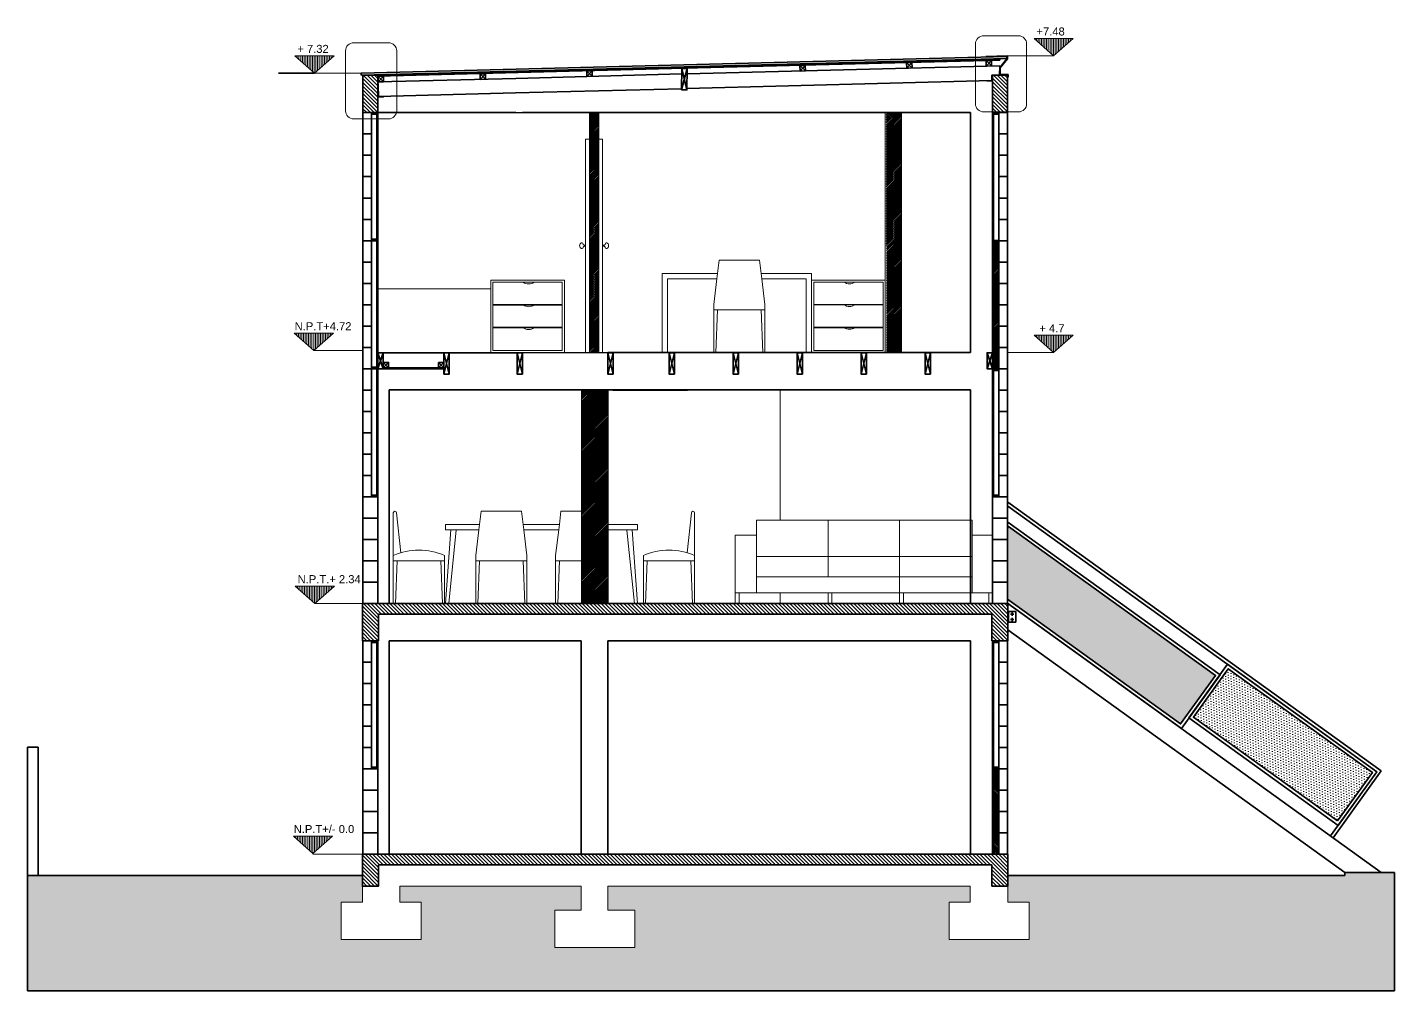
# Model space of a CAD drawing. Header units: inches. Extents: x 278 to 13058, y 15 to 10330.
# Drawn here: x 11777 to 13058, y 5479 to 6391 of the extents above; entities that cross this region are included whole.
import ezdxf

# ---------------------------------------------------------------- set-up
doc = ezdxf.new("R2010")
doc.units = ezdxf.units.IN
doc.header["$MEASUREMENT"] = 0
for name, color, linetype, lineweight in [('A-ANNO-SYMB', 3, 'Continuous', 18), ('A-ANNO-TEXT', 3, 'Continuous', 18), ('A-ELEV-MBE1', 7, 'Continuous', 35), ('A-FURN', 8, 'Continuous', 18), ('A-SECT-MCUT', 7, 'Continuous', 35), ('A-SECT-PATT', 8, 'Continuous', 18)]:
    doc.layers.add(name, color=color, linetype=linetype, lineweight=lineweight)
doc.layers.add('Muri', color=7, linetype='Continuous', lineweight=25, plot=False)
doc.styles.add('E-ARIAL', font='arial.ttf')
pattern_1 = [(135, (11296.3076, 5292.5148), (-1.767767, -1.767767), [])]

msp = doc.modelspace()

# ---------------------------------------------------------------- hatches: boundary and pattern name
at = {"layer": 'A-SECT-PATT'}
h = msp.add_hatch(dxfattribs=at)
h.set_pattern_fill('ANSI31', color=256, scale=0.5, angle=225, style=0)
h.set_pattern_definition([(270, (33186.8051, -6801.8873), (1.5875, -3e-15), [])])
h.paths.add_polyline_path([(12720.069, 6380.845), (12738.469, 6364.615), (12756.869, 6380.845)])
h = msp.add_hatch(dxfattribs=at)
h.set_pattern_fill('ANSI31', color=256, scale=0.5, angle=225, style=0)
h.set_pattern_definition([(270, (32494.017, -6818.1985), (1.5875, -3e-15), [])])
h.paths.add_polyline_path([(12027.281, 6364.534), (12045.681, 6348.304), (12064.081, 6364.534)])
h = msp.add_hatch(dxfattribs=at)
h.set_pattern_fill('ANSI31', color=256, scale=20, angle=90, style=0)
h.set_pattern_definition(pattern_1)
h.paths.add_polyline_path([(12091.043, 6346.477), (12091.043, 6311.477), (12101.531, 6311.477), (12104.031, 6311.488), (12104.031, 6311.477), (12105.042, 6311.477), (12105.042, 6346.477)])
h = msp.add_hatch(dxfattribs=at)
h.set_pattern_fill('ANSI31', color=256, scale=20, angle=90, style=0)
h.set_pattern_definition(pattern_1)
h.paths.add_polyline_path([(12681.074, 6346.402), (12681.074, 6312.017), (12695.074, 6312.017), (12695.074, 6346.402)])
h.paths.add_polyline_path([(12681.074, 6312.017), (12681.074, 6311.402), (12695.074, 6311.402), (12695.074, 6312.017)])
h = msp.add_hatch(dxfattribs=at)
h.set_pattern_fill('ANSI31', color=256, scale=0.35, angle=90, style=0)
h.set_pattern_definition([(45, (9887.0198, 3485.8839), (-0.7857724, 0.7857724), [])])
h.paths.add_polyline_path([(12312.174, 6311.477), (12303.274, 6311.477), (12303.487, 6086.471), (12311.988, 6086.471)])
h = msp.add_hatch(dxfattribs=at)
h.set_pattern_fill('ANSI31', color=256, scale=0.35, angle=90, style=0)
h.set_pattern_definition([(45, (10165.2678, 3485.9486), (-0.7857724, 0.7857724), [])])
h.paths.add_polyline_path([(12595.638, 6311.542), (12581.522, 6311.542), (12581.735, 6086.536), (12595.452, 6086.536)])
h = msp.add_hatch(dxfattribs=at)
h.set_pattern_fill('ANSI31', color=256, scale=0.35, angle=90, style=0)
h.set_pattern_definition([(45, (10265.6136, 3470.9027), (-0.7857724, 0.7857724), [])])
h.paths.add_polyline_path([(12687.08, 6189.969), (12682.08, 6189.99), (12682.08, 6071.49), (12687.08, 6071.49)])
h = msp.add_hatch(dxfattribs=at)
h.set_pattern_fill('ANSI31', color=256, scale=0.5, angle=225, style=0)
h.set_pattern_definition([(270, (32493.485, -7078.0936), (1.5875, -4e-15), [])])
h.paths.add_polyline_path([(12026.749, 6104.639), (12045.149, 6088.409), (12063.549, 6104.639)])
h = msp.add_hatch(dxfattribs=at)
h.set_pattern_fill('ANSI31', color=256, scale=0.5, angle=225, style=0)
h.set_pattern_definition([(270, (33186.8051, -7079.99), (1.5875, -3e-15), [])])
h.paths.add_polyline_path([(12720.069, 6102.742), (12738.469, 6086.512), (12756.869, 6102.742)])
h = msp.add_hatch(dxfattribs=at)
h.set_pattern_fill('ANSI31', color=256, scale=0.35, angle=90, style=0)
h.set_pattern_definition([(45, (9879.8197, 3250.8146), (-0.7857724, 0.7857724), [])])
h.paths.add_polyline_path([(12321.075, 6051.538), (12296.075, 6051.538), (12296.287, 5851.402), (12321.074, 5851.402)])
h = msp.add_hatch(dxfattribs=at)
h.set_pattern_fill('DOTS', color=256, scale=40, angle=362.916943, style=0)
h.set_pattern_definition([(2.91694, (11296.3076, 5292.5148), (1.1211598, 2.5603712), [0, -2.5])])
h.paths.add_polyline_path([(12696.219, 5923.602), (12695.074, 5922.011), (12695.074, 5911.402), (12695.074, 5891.402), (12695.074, 5871.402), (12695.074, 5855.431), (12857.49, 5738.539), (12890.203, 5783.991)])
h = msp.add_hatch(dxfattribs=at)
h.set_pattern_fill('ANSI31', color=256, scale=0.5, angle=225, style=0)
h.set_pattern_definition([(270, (32494.3184, -7315.1238), (1.5875, -3e-15), [])])
h.paths.add_polyline_path([(12027.582, 5867.608), (12045.982, 5851.378), (12064.382, 5867.608)])
h = msp.add_hatch(dxfattribs=at)
h.set_pattern_fill('ANSI31', color=256, scale=20, angle=90, style=0)
h.set_pattern_definition(pattern_1)
h.paths.add_polyline_path([(12090.537, 5851.402), (12090.537, 5816.469), (12105.537, 5816.469), (12105.537, 5841.402), (12680.537, 5841.402), (12680.537, 5816.469), (12695.537, 5816.469), (12695.537, 5851.402)])
h = msp.add_hatch(dxfattribs=at)
h.set_pattern_fill('DOTS', color=256, scale=40, angle=362.916943, style=0)
h.set_pattern_definition([(272.916943, (3980.4463, 10306.181), (2.5603712, -1.1211598), [0, -2.5])])
h.paths.add_polyline_path([(12902.145, 5790.312), (12869.432, 5744.86), (13004.45, 5647.687), (13037.162, 5693.139)])
h = msp.add_hatch(dxfattribs=at)
h.set_pattern_fill('ANSI31', color=256, scale=0.35, angle=90, style=0)
h.set_pattern_definition([(135, (12461.2537, 4479.935), (-0.7857724, -0.7857724), [])])
h.paths.add_polyline_path([(12687.074, 5696.469), (12682.074, 5696.469), (12682.074, 5616.469), (12687.074, 5616.469)])
h = msp.add_hatch(dxfattribs=at)
h.set_pattern_fill('ANSI31', color=256, scale=0.5, angle=225, style=0)
h.set_pattern_definition([(270, (32492.6246, -7549.2792), (1.5875, -4e-15), [])])
h.paths.add_polyline_path([(12025.889, 5633.453), (12044.288, 5617.223), (12062.688, 5633.453)])
h = msp.add_hatch(dxfattribs=at)
h.set_pattern_fill('ANSI31', color=256, scale=20, angle=90, style=0)
h.set_pattern_definition(pattern_1)
h.paths.add_polyline_path([(12090.537, 5616.469), (12090.537, 5586.469), (12105.537, 5586.469), (12105.537, 5606.469), (12680.537, 5606.469), (12680.537, 5586.469), (12695.537, 5586.469), (12695.537, 5616.469)])
h = msp.add_hatch(dxfattribs=at)
h.set_pattern_fill('DOTS', color=256, scale=100, angle=90, style=0)
h.set_pattern_definition([(360, (11776.5366, 4254.178), (3.125, 6.25), [0, -6.25])])
h.paths.add_polyline_path([(13058.074, 5599.402), (13011.308, 5599.402), (13011.308, 5596.469), (12695.537, 5596.469), (12695.537, 5586.469), (12695.537, 5571.469), (12715.453, 5571.469), (12715.453, 5536.469), (12640.453, 5536.469), (12640.453, 5571.469), (12660.369, 5571.469), (12660.369, 5586.469), (12320.537, 5586.469), (12320.537, 5563.969), (12325.111, 5563.969), (12346.046, 5563.969), (12346.046, 5528.969), (12271.046, 5528.969), (12271.046, 5563.969), (12290.962, 5563.969), (12295.537, 5563.969), (12295.537, 5586.469), (12125.704, 5586.469), (12125.704, 5571.469), (12145.62, 5571.469), (12145.62, 5536.469), (12070.62, 5536.469), (12070.62, 5571.469), (12090.537, 5571.469), (12090.537, 5586.469), (12090.537, 5596.469), (11776.537, 5596.469), (11776.537, 5488.559), (13058.074, 5488.559)])
h.paths.add_polyline_path([(12677.584, 5491.818), (12699.414, 5491.818), (12699.414, 5480.323), (12677.584, 5480.323)], flags=9)
h.paths.add_polyline_path([(12300.967, 5490.753), (12322.07, 5490.753), (12322.07, 5479.259), (12300.967, 5479.259)], flags=9)
h.paths.add_polyline_path([(12089.312, 5490.848), (12111.142, 5490.848), (12111.142, 5479.353), (12089.312, 5479.353)], flags=9)

# ---------------------------------------------------------------- linework, layer by layer
at = {"layer": 'A-ANNO-SYMB', "ltscale": 0.003}
for p, q in [((12090.537, 5586.469), (12090.537, 5571.469)), ((12125.704, 5586.469), (12295.537, 5586.469)), ((12125.704, 5586.469), (12125.704, 5571.469)), ((12295.537, 5586.469), (12295.537, 5563.969)), ((12320.537, 5586.469), (12320.537, 5563.969)), ((12320.537, 5586.469), (12660.369, 5586.469)), ((12660.369, 5586.469), (12660.369, 5571.469)), ((12695.537, 5586.469), (12695.537, 5571.469)), ((12070.62, 5571.469), (12070.62, 5536.469)), ((12090.537, 5571.469), (12070.62, 5571.469)), ((12145.62, 5571.469), (12125.704, 5571.469)), ((12145.62, 5571.469), (12145.62, 5536.469)), ((12271.046, 5563.969), (12271.046, 5528.969)), ((12290.962, 5563.969), (12271.046, 5563.969)), ((12295.537, 5563.969), (12290.962, 5563.969)), ((12325.111, 5563.969), (12320.537, 5563.969)), ((12346.046, 5563.969), (12325.111, 5563.969)), ((12346.046, 5563.969), (12346.046, 5528.969)), ((12640.453, 5571.469), (12640.453, 5536.469)), ((12640.453, 5571.469), (12660.369, 5571.469)), ((12695.537, 5571.469), (12715.453, 5571.469)), ((12715.453, 5571.469), (12715.453, 5536.469)), ((12145.62, 5536.469), (12070.62, 5536.469)), ((12640.453, 5536.469), (12715.453, 5536.469)), ((12346.046, 5528.969), (12271.046, 5528.969))]:
    msp.add_line(p, q, dxfattribs=at)
for points in [[(12672.894, 6383.457), (12705.441, 6383.457, -0.41421356), (12713.159, 6375.739), (12713.159, 6319.735, -0.41421356), (12705.441, 6312.017), (12672.894, 6312.017, -0.41421356), (12665.176, 6319.735), (12665.176, 6375.739, -0.41421356)], [(12082.492, 6376.945), (12115.039, 6376.945, -0.41421356), (12122.757, 6369.227), (12122.757, 6313.224, -0.41421356), (12115.039, 6305.505), (12082.492, 6305.505, -0.41421356), (12074.774, 6313.224), (12074.774, 6369.227, -0.41421356)]]:
    msp.add_lwpolyline(points, format="xyb", close=True, dxfattribs=at)
at = {"layer": 'A-ANNO-SYMB'}
for points in [[(12738.451, 6364.631), (12720.051, 6380.86), (12756.851, 6380.86)], [(12045.663, 6348.319), (12027.263, 6364.549), (12064.063, 6364.549)], [(12045.131, 6088.424), (12026.731, 6104.654), (12063.531, 6104.654)], [(12738.451, 6086.528), (12720.051, 6102.758), (12756.851, 6102.758)], [(12045.965, 5851.394), (12027.565, 5867.624), (12064.364, 5867.624)], [(12044.271, 5617.239), (12025.871, 5633.468), (12062.671, 5633.468)]]:
    msp.add_lwpolyline(points, close=True, dxfattribs=at)
for points in [[(12695.068, 6364.638), (12695.068, 6364.638), (12722.397, 6364.641), (12738.218, 6364.62)], [(12045.663, 6348.319), (12045.663, 6348.319), (12061.519, 6348.33), (12093.627, 6348.309)], [(12091.042, 6088.41), (12091.042, 6088.41), (12045.131, 6088.424), (12055.474, 6088.387)], [(12695.074, 6086.536), (12695.074, 6086.536), (12722.397, 6086.538), (12738.451, 6086.528)], [(12091.042, 5851.402), (12091.042, 5851.402), (12045.965, 5851.394), (12045.965, 5851.394)], [(12091.042, 5616.469), (12091.042, 5616.469), (12044.037, 5616.45), (12044.037, 5616.45)]]:
    msp.add_lwpolyline(points, dxfattribs=at)
at = {"layer": 'A-ELEV-MBE1'}
for p, q in [((12089.333, 6348.309), (12694.384, 6364.032)), ((12089.38, 6346.509), (12694.431, 6362.233)), ((12674.974, 6364.084), (12674.982, 6363.784)), ((12694.384, 6364.032), (12694.431, 6362.233)), ((12045.663, 6348.319), (12011.797, 6348.319)), ((12089.333, 6348.309), (12089.38, 6346.509)), ((12105.159, 6346.477), (12105.042, 6346.477)), ((12105.159, 6346.478), (12105.249, 6331.42)), ((12234.319, 6343.454), (12389.862, 6347.629)), ((12394.862, 6347.65), (12687.925, 6355.247)), ((12687.836, 6346.577), (12680.548, 6346.577)), ((12680.548, 6346.577), (12680.579, 6341.578)), ((12681.074, 6346.056), (12680.774, 6346.056)), ((12695.742, 6344.756), (12695.442, 6344.756)), ((12105.141, 6331.087), (12105.441, 6331.087)), ((12105.249, 6331.42), (12105.62, 6331.42)), ((12105.482, 6340.115), (12234.319, 6343.454)), ((12105.62, 6331.42), (12105.62, 6326.484)), ((12234.193, 6329.816), (12389.742, 6333.848)), ((12394.744, 6333.978), (12680.579, 6341.578)), ((12676.074, 6341.356), (12676.074, 6341.056)), ((12105.62, 6326.484), (12234.193, 6329.816)), ((12110.141, 6326.387), (12110.141, 6326.087)), ((12091.031, 6291.402), (12091.031, 6311.477)), ((12099.031, 6311.467), (12104.031, 6311.488)), ((12099.031, 6191.381), (12099.031, 6311.467)), ((12099.037, 6309.967), (12104.037, 6309.988)), ((12104.031, 5951.402), (12104.031, 6311.467)), ((12105.042, 6291.402), (12105.057, 6311.492)), ((12234.537, 6311.477), (12105.057, 6311.574)), ((12660.537, 6311.477), (12240.537, 6311.477)), ((12681.074, 6311.402), (12681.074, 6051.402)), ((12695.074, 6311.402), (12681.074, 6311.402)), ((12682.074, 5951.402), (12682.074, 6311.381)), ((12687.074, 6309.923), (12682.074, 6309.944)), ((12687.074, 5951.402), (12687.074, 6311.381)), ((12695.074, 5951.402), (12695.074, 6311.381)), ((12091.031, 6271.402), (12091.031, 6291.402)), ((12091.031, 6291.402), (12099.031, 6291.402)), ((12105.042, 6291.402), (12105.042, 6231.402)), ((12682.074, 6291.402), (12681.074, 6291.402)), ((12687.074, 6291.402), (12695.074, 6291.402)), ((12695.074, 6291.402), (12691.074, 6291.402)), ((12091.031, 6251.402), (12091.031, 6271.402)), ((12091.031, 6271.402), (12099.031, 6271.402)), ((12095.556, 6271.402), (12091.031, 6271.402)), ((12104.031, 6271.402), (12105.042, 6271.402)), ((12682.074, 6271.402), (12681.074, 6271.402)), ((12687.074, 6271.402), (12695.074, 6271.402)), ((12687.074, 6271.402), (12695.074, 6271.402)), ((12687.074, 6271.402), (12695.074, 6271.402)), ((12695.074, 6271.402), (12691.074, 6271.402)), ((12695.074, 6271.402), (12691.074, 6271.402)), ((12695.074, 6271.402), (12691.074, 6271.402)), ((12099.031, 6251.402), (12091.031, 6251.402)), ((12091.042, 5951.402), (12091.042, 6251.402)), ((12091.042, 6251.402), (12095.042, 6251.402)), ((12095.556, 6251.402), (12091.042, 6251.402)), ((12682.074, 6251.402), (12681.074, 6251.402)), ((12687.074, 6251.402), (12695.074, 6251.402)), ((12687.074, 6251.402), (12695.074, 6251.402)), ((12695.074, 6251.402), (12691.074, 6251.402)), ((12695.074, 6251.402), (12691.074, 6251.402)), ((12091.042, 6231.402), (12099.031, 6231.402)), ((12099.031, 6231.402), (12091.042, 6231.402)), ((12105.042, 6231.402), (12104.031, 6231.402)), ((12105.042, 6231.402), (12105.042, 6211.402)), ((12682.074, 6231.402), (12681.074, 6231.402)), ((12687.074, 6231.402), (12695.074, 6231.402)), ((12695.074, 6231.402), (12687.074, 6231.402)), ((12695.074, 6231.402), (12691.074, 6231.402)), ((12691.074, 6231.402), (12695.074, 6231.402)), ((12091.042, 6211.402), (12099.031, 6211.402)), ((12099.031, 6211.402), (12091.042, 6211.402)), ((12105.042, 6211.402), (12104.031, 6211.402)), ((12104.031, 6211.402), (12105.042, 6211.402)), ((12105.042, 6211.402), (12105.042, 6191.402)), ((12682.074, 6211.391), (12681.074, 6211.391)), ((12695.074, 6211.402), (12687.074, 6211.402)), ((12691.074, 6211.402), (12695.074, 6211.402)), ((12091.042, 6191.381), (12099.031, 6191.381)), ((12099.031, 5951.402), (12099.031, 6191.381)), ((12099.031, 6191.381), (12104.031, 6191.381)), ((12099.037, 6192.881), (12104.031, 6192.881)), ((12104.031, 6191.381), (12105.042, 6191.381)), ((12105.042, 6191.402), (12105.042, 6051.402)), ((12682.074, 6191.391), (12681.074, 6191.391)), ((12687.074, 6191.469), (12682.074, 6191.469)), ((12687.08, 6189.969), (12682.08, 6189.969)), ((12687.074, 6191.391), (12695.074, 6191.391)), ((12091.042, 6171.402), (12099.031, 6171.402)), ((12104.031, 6171.402), (12105.042, 6171.402)), ((12682.074, 6171.391), (12681.074, 6171.391)), ((12695.074, 6171.402), (12687.074, 6171.402)), ((12099.031, 6151.402), (12091.042, 6151.402)), ((12104.031, 6151.402), (12105.042, 6151.402)), ((12682.074, 6151.391), (12681.074, 6151.391)), ((12687.074, 6151.402), (12695.074, 6151.402)), ((12695.074, 6151.402), (12687.074, 6151.402)), ((12099.031, 6131.402), (12091.042, 6131.402)), ((12104.031, 6131.402), (12105.042, 6131.402)), ((12682.074, 6131.391), (12681.074, 6131.391)), ((12687.074, 6131.402), (12695.074, 6131.402)), ((12695.074, 6131.402), (12687.074, 6131.402)), ((12099.031, 6111.402), (12091.042, 6111.402)), ((12091.042, 6111.402), (12099.031, 6111.402)), ((12104.031, 6111.402), (12105.042, 6111.402)), ((12681.074, 6111.402), (12681.074, 6091.402)), ((12682.074, 6111.402), (12681.074, 6111.402)), ((12695.074, 6111.402), (12687.074, 6111.402)), ((12687.074, 6111.402), (12695.074, 6111.402)), ((12099.031, 6091.402), (12091.042, 6091.402)), ((12104.031, 6091.387), (12105.042, 6091.387)), ((12105.042, 6088.405), (12105.042, 6086.403)), ((12681.074, 6091.402), (12681.074, 6071.402)), ((12682.074, 6091.402), (12681.074, 6091.402)), ((12687.074, 6091.402), (12695.074, 6091.402)), ((12695.074, 6091.402), (12687.074, 6091.402)), ((12240.537, 6086.403), (12105.042, 6086.403)), ((12240.537, 6086.403), (12380.504, 6086.536)), ((12660.537, 6086.536), (12320.537, 6086.536)), ((12091.042, 6071.402), (12099.031, 6071.402)), ((12099.031, 6072.881), (12104.031, 6072.881)), ((12099.031, 6071.381), (12104.031, 6071.381)), ((12104.031, 6071.381), (12105.042, 6071.381)), ((12110.042, 6072.381), (12167.037, 6072.381)), ((12110.042, 6071.381), (12167.037, 6071.381)), ((12682.074, 6071.402), (12681.074, 6071.402)), ((12681.541, 6071.903), (12681.537, 6071.903)), ((12687.074, 6071.402), (12682.074, 6071.402)), ((12687.074, 6069.902), (12682.074, 6069.902)), ((12695.074, 6071.402), (12687.074, 6071.402)), ((12687.074, 6071.402), (12695.074, 6071.402)), ((12091.042, 6051.402), (12095.556, 6051.402)), ((12099.031, 6051.402), (12091.042, 6051.402)), ((12104.031, 6051.402), (12105.042, 6051.402)), ((12105.042, 6051.402), (12105.042, 6031.402)), ((12660.537, 6051.537), (12115.537, 6051.538)), ((12115.537, 5851.402), (12115.537, 6051.538)), ((12395.33, 6051.402), (12325.33, 6051.402)), ((12660.537, 5851.402), (12660.537, 6051.537)), ((12681.074, 6051.402), (12681.074, 6031.402)), ((12682.074, 6051.402), (12681.074, 6051.402)), ((12687.074, 6051.402), (12695.074, 6051.402)), ((12695.074, 6051.402), (12687.074, 6051.402)), ((12095.556, 6031.402), (12091.042, 6031.402)), ((12091.042, 6031.402), (12099.031, 6031.402)), ((12104.031, 6031.402), (12105.042, 6031.402)), ((12105.042, 6031.402), (12105.042, 6011.402)), ((12681.074, 6031.402), (12681.074, 6011.402)), ((12682.074, 6031.402), (12681.074, 6031.402)), ((12695.074, 6031.402), (12687.074, 6031.402)), ((12687.074, 6031.402), (12695.074, 6031.402)), ((12099.031, 6011.402), (12091.042, 6011.402)), ((12104.031, 6011.402), (12105.042, 6011.402)), ((12105.042, 6011.402), (12105.042, 5991.402)), ((12681.074, 6011.402), (12681.074, 5991.402)), ((12682.074, 6011.402), (12681.074, 6011.402)), ((12687.074, 6011.402), (12695.074, 6011.402)), ((12091.042, 5991.402), (12099.031, 5991.402)), ((12104.031, 5991.402), (12105.042, 5991.402)), ((12105.042, 5991.402), (12105.042, 5951.402)), ((12681.074, 5991.402), (12681.074, 5951.402)), ((12682.074, 5991.402), (12681.074, 5991.402)), ((12695.074, 5991.402), (12687.074, 5991.402)), ((12099.031, 5971.402), (12091.042, 5971.402)), ((12091.042, 5971.402), (12099.031, 5971.402)), ((12104.031, 5971.402), (12105.042, 5971.402)), ((12682.074, 5971.402), (12681.074, 5971.402)), ((12695.074, 5971.402), (12687.074, 5971.402)), ((12691.074, 5971.402), (12695.074, 5971.402)), ((12091.042, 5951.402), (12096.042, 5951.402)), ((12105.042, 5951.402), (12091.042, 5951.402)), ((12105.042, 5951.402), (12091.042, 5951.402)), ((12099.031, 5952.881), (12104.031, 5952.881)), ((12099.031, 5951.402), (12104.031, 5951.402)), ((12681.074, 5951.402), (12695.074, 5951.402)), ((12687.074, 5952.902), (12682.074, 5952.902)), ((12687.074, 5951.402), (12682.074, 5951.402)), ((12695.537, 5946.402), (12695.074, 5946.402)), ((12695.537, 5946.402), (13045.537, 5694.504)), ((12695.537, 5942.706), (12695.074, 5942.706)), ((12695.537, 5942.706), (13041.349, 5693.822)), ((12695.537, 5851.402), (13045.537, 5599.402)), ((12695.537, 5826.757), (12695.537, 5851.402)), ((12703.037, 5844.004), (12695.537, 5844.004)), ((12696.037, 5844.004), (12696.037, 5834.004)), ((12703.037, 5844.004), (12703.037, 5834.004)), ((12703.037, 5834.004), (12695.537, 5834.004)), ((12701.037, 5841.504), (12698.037, 5841.504)), ((12701.037, 5836.504), (12698.037, 5836.504)), ((12699.537, 5840.004), (12699.537, 5843.004)), ((12699.537, 5838.004), (12699.537, 5835.004)), ((12695.537, 5826.757), (13011.308, 5599.402)), ((12091.074, 5696.469), (12091.074, 5816.603)), ((12091.074, 5806.469), (12091.074, 5796.469)), ((12099.074, 5696.469), (12099.074, 5816.469)), ((12099.074, 5816.469), (12104.074, 5816.469)), ((12099.074, 5814.969), (12104.074, 5814.969)), ((12104.074, 5696.469), (12104.074, 5816.469)), ((12105.074, 5716.469), (12105.074, 5816.469)), ((12115.537, 5816.469), (12115.537, 5616.469)), ((12660.537, 5616.469), (12660.537, 5816.469)), ((12680.537, 5816.469), (12695.537, 5816.469)), ((12681.074, 5716.469), (12681.074, 5816.469)), ((12681.074, 5796.469), (12681.074, 5816.469)), ((12681.074, 5816.469), (12695.074, 5816.469)), ((12687.074, 5816.469), (12682.074, 5816.469)), ((12682.074, 5616.469), (12682.074, 5816.469)), ((12687.074, 5814.969), (12682.074, 5814.969)), ((12687.074, 5616.469), (12687.074, 5816.469)), ((12695.074, 5816.469), (12695.074, 5796.469)), ((12091.074, 5796.469), (12099.074, 5796.469)), ((12682.074, 5796.469), (12681.074, 5796.469)), ((12695.074, 5796.469), (12687.074, 5796.469)), ((12695.074, 5796.469), (12687.074, 5796.469)), ((12695.074, 5796.469), (12695.074, 5776.469)), ((12695.074, 5776.469), (12695.074, 5796.469)), ((12091.074, 5776.469), (12099.074, 5776.469)), ((12099.074, 5776.469), (12091.074, 5776.469)), ((12687.074, 5776.469), (12695.074, 5776.469)), ((12695.074, 5776.469), (12687.074, 5776.469)), ((12695.074, 5776.469), (12695.074, 5756.469)), ((12695.074, 5756.469), (12695.074, 5776.469)), ((12091.074, 5756.469), (12099.074, 5756.469)), ((12099.074, 5756.469), (12091.074, 5756.469)), ((12687.074, 5756.469), (12695.074, 5756.469)), ((12695.074, 5756.469), (12687.074, 5756.469)), ((12695.074, 5736.469), (12695.074, 5756.469)), ((12091.074, 5736.469), (12099.074, 5736.469)), ((12099.074, 5736.469), (12091.074, 5736.469)), ((12695.074, 5736.469), (12687.074, 5736.469)), ((12687.074, 5736.469), (12695.074, 5736.469)), ((12695.074, 5716.469), (12695.074, 5736.469)), ((12695.074, 5736.469), (12695.074, 5716.469)), ((11786.537, 5716.663), (11776.537, 5716.663)), ((11776.537, 5716.663), (11776.537, 5606.469)), ((11786.537, 5716.663), (11776.537, 5716.663)), ((11776.537, 5716.663), (11776.537, 5596.469)), ((11786.537, 5606.469), (11786.537, 5716.663)), ((11786.537, 5596.469), (11786.537, 5716.663)), ((12091.074, 5716.469), (12099.074, 5716.469)), ((12099.074, 5716.469), (12091.074, 5716.469)), ((12104.074, 5716.469), (12105.074, 5716.469)), ((12105.074, 5716.469), (12105.074, 5696.469)), ((12681.074, 5696.469), (12681.074, 5716.469)), ((12687.074, 5716.469), (12695.074, 5716.469)), ((12695.074, 5716.469), (12695.074, 5696.469)), ((12105.074, 5696.469), (12091.074, 5696.469)), ((12099.074, 5697.969), (12104.074, 5697.969)), ((12099.074, 5696.469), (12104.074, 5696.469)), ((12687.074, 5697.969), (12682.074, 5697.969)), ((12687.074, 5696.469), (12682.074, 5696.469)), ((12687.074, 5696.469), (12695.074, 5696.469)), ((12695.074, 5696.469), (12695.074, 5676.469)), ((13041.349, 5693.822), (12998.015, 5633.611)), ((13045.537, 5694.504), (13000.45, 5631.858)), ((12695.074, 5676.469), (12687.074, 5676.469)), ((12687.074, 5676.469), (12695.074, 5676.469)), ((12695.074, 5676.469), (12695.074, 5656.469)), ((12695.074, 5656.469), (12687.074, 5656.469)), ((12687.074, 5656.469), (12695.074, 5656.469)), ((12695.074, 5656.469), (12695.074, 5636.469)), ((12681.074, 5616.469), (12681.074, 5636.469)), ((12681.074, 5636.469), (12682.074, 5636.469)), ((12695.074, 5636.469), (12687.074, 5636.469)), ((12687.074, 5636.469), (12695.074, 5636.469)), ((12695.074, 5636.469), (12695.074, 5616.469)), ((12695.074, 5616.469), (12681.074, 5616.469)), ((12090.537, 5596.469), (11776.537, 5596.469)), ((11776.537, 5596.469), (11776.537, 5488.559)), ((13011.308, 5596.469), (12695.537, 5596.469)), ((13011.308, 5599.402), (13058.074, 5599.402)), ((13011.308, 5599.402), (13011.308, 5596.469)), ((13058.074, 5599.402), (13058.074, 5488.559)), ((13058.074, 5488.559), (11776.537, 5488.559))]:
    msp.add_line(p, q, dxfattribs=at)
for points in [[(12674.974, 6364.084), (12695.068, 6364.638), (12695.068, 6361.922), (12688.399, 6353.477), (12688.399, 6347.056), (12695.742, 6347.056), (12695.742, 6344.756)], [(12674.982, 6363.784), (12694.768, 6364.33), (12694.768, 6362.026), (12688.099, 6353.581), (12688.099, 6346.756), (12695.442, 6346.756), (12695.442, 6344.756)], [(12681.074, 6346.056), (12681.074, 6341.056), (12676.074, 6341.056), (12676.074, 6341.056)], [(12680.774, 6346.056), (12680.774, 6341.356), (12676.074, 6341.356)], [(12687.925, 6355.247), (12687.836, 6346.577)], [(12105.141, 6331.087), (12105.141, 6326.087), (12110.141, 6326.087), (12110.141, 6326.087)], [(12105.441, 6331.087), (12105.441, 6326.387), (12110.141, 6326.387)], [(12660.537, 6086.536), (12660.537, 6311.477)], [(12104.031, 6291.402), (12105.042, 6291.402), (12105.042, 6291.402), (12105.042, 6291.402)], [(12105.042, 6251.402), (12104.031, 6251.402)], [(12695.074, 5927.147), (12695.537, 5927.79), (12894.39, 5784.673), (12858.173, 5734.351), (12695.074, 5851.735)], [(12695.074, 5922.011), (12696.219, 5923.602), (12890.203, 5783.991), (12857.49, 5738.539), (12695.074, 5855.431)], [(12295.537, 5816.469), (12115.537, 5816.469)], [(12320.537, 5816.469), (12320.537, 5616.469), (12295.537, 5616.469), (12295.537, 5816.469)], [(12660.537, 5816.469), (12320.537, 5816.469)], [(12104.074, 5796.469), (12105.074, 5796.469)], [(12682.074, 5796.469), (12681.074, 5796.469)], [(12104.074, 5776.469), (12105.074, 5776.469)], [(12682.074, 5776.469), (12681.074, 5776.469)], [(12104.074, 5756.469), (12105.074, 5756.469)], [(12682.074, 5756.469), (12681.074, 5756.469)], [(12104.074, 5736.469), (12105.074, 5736.469)], [(12682.074, 5736.469), (12681.074, 5736.469)], [(12681.074, 5716.469), (12682.074, 5716.469)], [(12682.074, 5676.469), (12681.074, 5676.469), (12681.074, 5696.469), (12682.074, 5696.469)], [(12682.074, 5656.469), (12681.074, 5656.469), (12681.074, 5676.469), (12682.074, 5676.469)], [(12682.074, 5636.469), (12681.074, 5636.469), (12681.074, 5656.469), (12682.074, 5656.469)]]:
    msp.add_lwpolyline(points, dxfattribs=at)
for points in [[(13005.132, 5643.499), (12865.245, 5744.177), (12901.462, 5794.499), (13041.349, 5693.822)], [(13004.45, 5647.687), (12869.432, 5744.86), (12902.145, 5790.312), (13037.162, 5693.139)]]:
    msp.add_lwpolyline(points, close=True, dxfattribs=at)
for centre in [(12699.537, 5841.504), (12699.537, 5836.504)]:
    msp.add_circle(centre, 0.5, dxfattribs=at)
at = {"layer": 'A-FURN'}
for p, q in [((12580.545, 6311.477), (12595.949, 6311.477)), ((12303.274, 6286.536), (12299.774, 6286.536)), ((12312.174, 6286.536), (12315.674, 6286.536)), ((12299.774, 6187.192), (12298.338, 6187.192)), ((12299.774, 6186.219), (12298.338, 6186.219)), ((12315.674, 6187.192), (12317.11, 6187.192)), ((12315.674, 6186.219), (12317.11, 6186.219)), ((12422.802, 6155.536), (12424.91, 6173.036)), ((12424.91, 6173.036), (12462.91, 6173.036)), ((12465.018, 6155.536), (12462.91, 6173.036)), ((12279.906, 6154.403), (12210.906, 6154.403)), ((12210.906, 6154.403), (12210.906, 6086.403)), ((12212.906, 6152.403), (12212.906, 6088.403)), ((12277.906, 6152.403), (12212.906, 6152.403)), ((12277.906, 6088.403), (12277.906, 6152.403)), ((12279.906, 6154.403), (12279.906, 6086.403)), ((12371.545, 6086.536), (12371.545, 6160.536)), ((12371.545, 6160.536), (12423.404, 6160.536)), ((12376.545, 6155.536), (12422.802, 6155.536)), ((12376.545, 6086.536), (12376.545, 6155.536)), ((12419.91, 6131.536), (12422.802, 6155.536)), ((12464.416, 6160.536), (12511.545, 6160.536)), ((12467.91, 6131.536), (12465.018, 6155.536)), ((12465.018, 6155.536), (12506.545, 6155.536)), ((12506.545, 6155.536), (12506.545, 6086.536)), ((12511.545, 6160.536), (12511.545, 6086.536)), ((12580.545, 6154.536), (12511.545, 6154.536)), ((12511.545, 6154.536), (12511.545, 6086.536)), ((12513.545, 6152.536), (12513.545, 6088.536)), ((12578.545, 6152.536), (12513.545, 6152.536)), ((12578.545, 6088.536), (12578.545, 6152.536)), ((12580.545, 6154.536), (12580.545, 6086.536)), ((12210.906, 6146.403), (12105.042, 6146.403)), ((12105.042, 6146.403), (12105.042, 6086.403)), ((12210.906, 6086.403), (12210.906, 6146.403)), ((12212.906, 6131.57), (12277.906, 6131.57)), ((12212.906, 6131.07), (12277.906, 6131.07)), ((12419.91, 6086.536), (12419.91, 6131.536)), ((12467.91, 6126.536), (12419.91, 6126.536)), ((12423.41, 6126.536), (12421.91, 6086.536)), ((12464.41, 6126.536), (12465.91, 6086.536)), ((12467.91, 6086.536), (12467.91, 6131.536)), ((12513.545, 6131.702), (12578.545, 6131.702)), ((12513.545, 6131.202), (12578.545, 6131.202)), ((12212.906, 6110.237), (12277.906, 6110.237)), ((12212.906, 6109.737), (12277.906, 6109.737)), ((12513.545, 6110.369), (12578.545, 6110.369)), ((12513.545, 6109.869), (12578.545, 6109.869)), ((12212.906, 6088.403), (12277.906, 6088.403)), ((12513.545, 6088.536), (12578.545, 6088.536)), ((12210.906, 6086.403), (12279.906, 6086.403)), ((12419.91, 6086.536), (12421.91, 6086.536)), ((12467.91, 6086.536), (12465.91, 6086.536)), ((12511.545, 6086.536), (12580.545, 6086.536)), ((12296.074, 5851.402), (12296.075, 6051.538)), ((12321.074, 5851.402), (12321.075, 6051.538)), ((12482.074, 5929.402), (12482.075, 6051.537)), ((12119.537, 5891.402), (12119.537, 5936.402)), ((12122.537, 5936.402), (12126.608, 5898.968)), ((12200.285, 5925.402), (12201.791, 5937.902)), ((12201.791, 5937.902), (12239.791, 5937.902)), ((12241.297, 5925.402), (12239.791, 5937.902)), ((12275.153, 5925.402), (12276.659, 5937.902)), ((12276.659, 5937.902), (12296.074, 5937.902)), ((12398.918, 5936.402), (12394.846, 5898.968)), ((12401.918, 5891.402), (12401.918, 5936.402)), ((12168.549, 5925.402), (12200.285, 5925.402)), ((12168.549, 5920.402), (12168.549, 5925.402)), ((12200.285, 5925.402), (12199.682, 5920.402)), ((12241.297, 5925.402), (12275.153, 5925.402)), ((12241.297, 5925.402), (12241.899, 5920.402)), ((12275.153, 5925.402), (12274.55, 5920.402)), ((12321.074, 5925.402), (12348.549, 5925.402)), ((12348.549, 5925.402), (12348.549, 5920.402)), ((12662.074, 5929.402), (12460.074, 5929.402)), ((12460.074, 5861.402), (12460.074, 5929.402)), ((12527.074, 5876.402), (12527.074, 5929.402)), ((12594.074, 5929.402), (12594.074, 5861.402)), ((12662.074, 5929.402), (12662.074, 5861.402)), ((12199.682, 5920.402), (12168.549, 5920.402)), ((12173.549, 5920.402), (12168.549, 5851.402)), ((12178.549, 5920.402), (12171.549, 5851.402)), ((12196.791, 5896.402), (12199.682, 5920.402)), ((12274.55, 5920.402), (12241.899, 5920.402)), ((12244.791, 5896.402), (12241.899, 5920.402)), ((12271.659, 5896.402), (12274.55, 5920.402)), ((12348.549, 5920.402), (12321.074, 5920.402)), ((12338.562, 5920.04), (12345.549, 5851.402)), ((12343.549, 5920.402), (12348.549, 5851.402)), ((12460.074, 5915.402), (12440.074, 5915.402)), ((12440.074, 5915.402), (12440.074, 5861.402)), ((12662.074, 5915.402), (12681.074, 5915.402)), ((12681.074, 5915.402), (12681.074, 5851.402)), ((12167.537, 5891.402), (12167.537, 5896.402)), ((12196.791, 5851.402), (12196.791, 5896.402)), ((12244.791, 5851.402), (12244.791, 5896.402)), ((12271.659, 5851.402), (12271.659, 5896.402)), ((12353.918, 5891.402), (12353.918, 5896.402)), ((12662.074, 5895.402), (12460.074, 5895.402)), ((12119.537, 5851.402), (12119.537, 5891.402)), ((12119.537, 5891.402), (12167.537, 5891.402)), ((12123.037, 5891.402), (12121.537, 5851.402)), ((12164.037, 5891.402), (12165.537, 5851.402)), ((12167.537, 5891.402), (12167.537, 5851.402)), ((12244.791, 5891.402), (12196.791, 5891.402)), ((12200.291, 5891.402), (12198.791, 5851.402)), ((12241.291, 5891.402), (12242.791, 5851.402)), ((12296.074, 5891.402), (12271.659, 5891.402)), ((12275.159, 5891.402), (12273.659, 5851.402)), ((12401.918, 5891.402), (12353.918, 5891.402)), ((12353.918, 5891.402), (12353.918, 5851.402)), ((12357.418, 5891.402), (12355.918, 5851.402)), ((12398.418, 5891.402), (12399.918, 5851.402)), ((12401.918, 5851.402), (12401.918, 5891.402)), ((12662.074, 5876.402), (12460.074, 5876.402)), ((12460.074, 5861.402), (12440.074, 5861.402)), ((12440.074, 5861.402), (12440.074, 5851.402)), ((12443.574, 5851.402), (12443.574, 5861.402)), ((12662.074, 5861.402), (12460.074, 5861.402)), ((12482.074, 5851.402), (12482.074, 5861.402)), ((12527.074, 5861.402), (12527.074, 5851.402)), ((12530.574, 5851.402), (12530.574, 5861.402)), ((12594.074, 5861.402), (12594.074, 5851.402)), ((12597.574, 5861.402), (12597.574, 5851.402)), ((12662.074, 5861.402), (12681.074, 5861.402)), ((12677.574, 5861.402), (12677.574, 5851.402)), ((12113.024, 5851.402), (12115.024, 5851.402)), ((12119.537, 5851.402), (12121.537, 5851.402)), ((12161.024, 5851.402), (12159.024, 5851.402)), ((12167.537, 5851.402), (12165.537, 5851.402)), ((12168.549, 5851.402), (12171.549, 5851.402)), ((12196.791, 5851.402), (12198.791, 5851.402)), ((12244.791, 5851.402), (12242.791, 5851.402)), ((12271.659, 5851.402), (12273.659, 5851.402)), ((12348.549, 5851.402), (12345.549, 5851.402)), ((12353.918, 5851.402), (12355.918, 5851.402)), ((12401.918, 5851.402), (12399.918, 5851.402)), ((12440.074, 5851.402), (12443.574, 5851.402)), ((12681.074, 5851.402), (12440.074, 5851.402)), ((12527.074, 5851.402), (12530.574, 5851.402))]:
    msp.add_line(p, q, dxfattribs=at)
for centre, radius, start, end in [((12297.054, 6186.706), 2.94, 111.89671, 180), ((12297.054, 6186.706), 2.94, 180, 248.10329), ((12296.244, 6188.475), 1, 35.841741, 122.617857), ((12296.244, 6184.936), 1, 237.382143, 324.158259), ((12299.056, 6189.061), 2.002, 180, 248.979233), ((12299.056, 6184.35), 2.002, 111.020767, 180), ((12316.392, 6189.061), 2.002, 291.020768, 0), ((12316.392, 6184.35), 2.002, 0, 68.979233), ((12319.205, 6188.475), 1, 57.382143, 144.15826), ((12319.205, 6184.936), 1, 215.841741, 302.617857), ((12318.394, 6186.706), 2.94, 0, 68.103291), ((12318.394, 6186.706), 2.94, 291.89671, 0), ((12246.406, 6159.987), 9.083, 236.601512, 303.398488), ((12547.045, 6160.119), 9.083, 236.601512, 303.398488), ((12246.406, 6138.653), 9.083, 236.601512, 303.398488), ((12547.045, 6138.786), 9.083, 236.601512, 303.398488), ((12246.406, 6117.32), 9.083, 236.601512, 303.398488), ((12547.045, 6117.452), 9.083, 236.601512, 303.398488), ((12121.037, 5936.402), 1.5, 0, 180), ((12400.418, 5936.402), 1.5, 0, 180), ((12143.537, 5841.302), 60.1, 66.463422, 113.536578), ((12377.918, 5841.302), 60.1, 66.463422, 113.536578)]:
    msp.add_arc(centre, radius, start, end, dxfattribs=at)
at = {"layer": 'A-SECT-MCUT'}
for p, q in [((12392.408, 6352.924), (12687.946, 6360.585)), ((12392.416, 6353.924), (12687.995, 6361.586)), ((12600.687, 6358.189), (12605.817, 6353.232)), ((12605.685, 6358.319), (12600.819, 6353.102)), ((12675.122, 6360.135), (12680.253, 6355.177)), ((12680.121, 6360.264), (12675.254, 6355.048)), ((12687.98, 6360.585), (12687.98, 6361.586)), ((12105.15, 6345.478), (12392.167, 6352.918)), ((12105.159, 6346.478), (12392.175, 6353.918)), ((12105.298, 6345.345), (12110.428, 6340.388)), ((12110.296, 6345.475), (12105.43, 6340.258)), ((12200.821, 6347.677), (12205.952, 6342.719)), ((12205.82, 6347.806), (12200.953, 6342.589)), ((12300.788, 6350.411), (12305.918, 6345.454)), ((12305.786, 6350.541), (12300.92, 6345.324)), ((12394.907, 6352.728), (12389.733, 6332.773)), ((12389.907, 6352.772), (12394.733, 6332.728)), ((12392.166, 6352.752), (12392.166, 6352.752)), ((12392.167, 6352.918), (12392.175, 6353.918)), ((12392.408, 6352.924), (12392.416, 6353.924)), ((12500.721, 6355.485), (12505.851, 6350.527)), ((12505.719, 6355.614), (12500.853, 6350.398)), ((12110.042, 6086.403), (12105.042, 6071.381)), ((12105.042, 6086.403), (12110.042, 6071.381)), ((12115.042, 6077.381), (12110.042, 6072.381)), ((12110.042, 6077.381), (12115.042, 6072.381)), ((12167.041, 6077.381), (12162.041, 6072.381)), ((12162.041, 6077.381), (12167.041, 6072.381)), ((12172.037, 6086.403), (12167.037, 6066.403)), ((12167.037, 6086.403), (12172.037, 6066.403)), ((12240.537, 6086.403), (12235.537, 6066.403)), ((12235.537, 6086.403), (12240.537, 6066.403)), ((12320.537, 6086.403), (12325.537, 6066.403)), ((12325.537, 6086.403), (12320.537, 6066.403)), ((12378.004, 6086.403), (12383.004, 6066.403)), ((12383.004, 6086.403), (12378.004, 6066.403)), ((12438.004, 6086.403), (12443.004, 6066.403)), ((12443.004, 6086.403), (12438.004, 6066.403)), ((12498.004, 6086.403), (12503.004, 6066.403)), ((12503.004, 6086.403), (12498.004, 6066.403)), ((12558.004, 6086.403), (12563.004, 6066.403)), ((12563.004, 6086.403), (12558.004, 6066.403)), ((12618.004, 6086.403), (12623.004, 6066.403)), ((12623.004, 6086.403), (12618.004, 6066.403)), ((12676.074, 6086.403), (12681.074, 6071.403)), ((12681.074, 6086.403), (12676.074, 6071.403)), ((12090.537, 5851.402), (12695.537, 5851.402)), ((12090.537, 5816.469), (12090.537, 5851.402)), ((12695.537, 5851.402), (12695.537, 5816.469)), ((12680.537, 5841.402), (12105.537, 5841.402)), ((12105.537, 5841.402), (12105.537, 5816.469)), ((12680.537, 5816.469), (12680.537, 5841.402)), ((12105.537, 5816.469), (12090.537, 5816.469)), ((12695.537, 5816.469), (12680.537, 5816.469)), ((12695.537, 5586.469), (12695.537, 5616.469)), ((12680.537, 5606.469), (12680.537, 5586.469)), ((12680.537, 5586.469), (12695.537, 5586.469))]:
    msp.add_line(p, q, dxfattribs=at)
for points in [[(12600.687, 6358.189), (12605.685, 6358.319), (12605.817, 6353.232), (12600.819, 6353.102)], [(12675.122, 6360.135), (12680.121, 6360.264), (12680.253, 6355.177), (12675.254, 6355.048)], [(12091.043, 6346.477), (12105.042, 6346.477), (12105.042, 6311.477), (12091.043, 6311.477)], [(12105.298, 6345.345), (12110.296, 6345.475), (12110.428, 6340.388), (12105.43, 6340.258)], [(12200.821, 6347.677), (12205.82, 6347.806), (12205.952, 6342.719), (12200.953, 6342.589)], [(12300.788, 6350.411), (12305.786, 6350.541), (12305.918, 6345.454), (12300.92, 6345.324)], [(12389.907, 6352.772), (12394.907, 6352.728), (12394.733, 6332.728), (12389.733, 6332.773)], [(12500.721, 6355.485), (12505.719, 6355.614), (12505.851, 6350.527), (12500.853, 6350.398)], [(12681.074, 6346.402), (12695.074, 6346.402), (12695.074, 6311.402), (12681.074, 6311.402)], [(12110.042, 6086.403), (12105.042, 6086.403), (12105.042, 6071.381), (12110.042, 6071.381)], [(12172.037, 6086.403), (12167.037, 6086.403), (12167.037, 6066.403), (12172.037, 6066.403)], [(12240.537, 6086.403), (12235.537, 6086.403), (12235.537, 6066.403), (12240.537, 6066.403)], [(12325.537, 6086.403), (12320.537, 6086.403), (12320.537, 6066.403), (12325.537, 6066.403)], [(12383.004, 6086.403), (12378.004, 6086.403), (12378.004, 6066.403), (12383.004, 6066.403)], [(12443.004, 6086.403), (12438.004, 6086.403), (12438.004, 6066.403), (12443.004, 6066.403)], [(12503.004, 6086.403), (12498.004, 6086.403), (12498.004, 6066.403), (12503.004, 6066.403)], [(12563.004, 6086.403), (12558.004, 6086.403), (12558.004, 6066.403), (12563.004, 6066.403)], [(12623.004, 6086.403), (12618.004, 6086.403), (12618.004, 6066.403), (12623.004, 6066.403)], [(12681.074, 6086.403), (12676.074, 6086.403), (12676.074, 6071.403), (12681.074, 6071.403)], [(12091.042, 5951.402), (12105.042, 5951.402), (12105.042, 5931.402), (12091.042, 5931.402)], [(12681.074, 5951.402), (12695.074, 5951.402), (12695.074, 5931.402), (12681.074, 5931.402)], [(12091.042, 5931.402), (12105.042, 5931.402), (12105.042, 5911.402), (12091.042, 5911.402)], [(12681.074, 5931.402), (12695.074, 5931.402), (12695.074, 5911.402), (12681.074, 5911.402)], [(12091.042, 5911.402), (12105.042, 5911.402), (12105.042, 5891.402), (12091.042, 5891.402)], [(12681.074, 5911.402), (12695.074, 5911.402), (12695.074, 5891.402), (12681.074, 5891.402)], [(12091.042, 5891.402), (12105.042, 5891.402), (12105.042, 5871.402), (12091.042, 5871.402)], [(12681.074, 5891.402), (12695.074, 5891.402), (12695.074, 5871.402), (12681.074, 5871.402)], [(12091.042, 5871.402), (12105.042, 5871.402), (12105.042, 5851.402), (12091.042, 5851.402)], [(12681.074, 5871.402), (12695.074, 5871.402), (12695.074, 5851.402), (12681.074, 5851.402)], [(12091.074, 5696.469), (12105.074, 5696.469), (12105.074, 5676.469), (12091.074, 5676.469)], [(12091.074, 5676.469), (12105.074, 5676.469), (12105.074, 5656.469), (12091.074, 5656.469)], [(12091.074, 5656.469), (12105.074, 5656.469), (12105.074, 5636.469), (12091.074, 5636.469)], [(12091.074, 5636.469), (12105.074, 5636.469), (12105.074, 5616.469), (12091.074, 5616.469)]]:
    msp.add_lwpolyline(points, close=True, dxfattribs=at)
for points in [[(12110.042, 6077.381), (12110.042, 6072.381), (12115.042, 6072.381), (12115.042, 6077.381), (12110.042, 6077.381)], [(12162.041, 6077.381), (12162.041, 6072.381), (12167.041, 6072.381), (12167.041, 6077.381), (12162.041, 6077.381)], [(12105.537, 5616.469), (12105.537, 5616.469), (12090.537, 5616.469), (12090.537, 5586.469), (12105.537, 5586.469), (12105.537, 5606.469)], [(12695.537, 5616.469), (12090.537, 5616.469)], [(12105.537, 5606.469), (12680.537, 5606.469)]]:
    msp.add_lwpolyline(points, dxfattribs=at)
at = {"layer": 'A-SECT-PATT'}
for p, q in [((12303.274, 6311.477), (12303.487, 6086.471)), ((12312.174, 6086.536), (12312.174, 6311.477)), ((12580.545, 6086.536), (12580.545, 6311.477)), ((12595.949, 6311.477), (12595.949, 6086.536)), ((12299.774, 6086.467), (12299.774, 6286.536)), ((12315.674, 6086.467), (12315.674, 6286.536))]:
    msp.add_line(p, q, dxfattribs=at)
at = {"layer": 'Muri'}
msp.add_line((12232.491, 6311.479), (12240.174, 6311.479), dxfattribs=at)

# ---------------------------------------------------------------- texts
at = {"layer": 'A-ANNO-TEXT', "style": 'E-ARIAL'}
for s, p in [('+7.48', (12722.352, 6383.709)), ('+ 7.32', (12029.564, 6367.398)), ('N.P.T+4.72', (12027.046, 6107.503)), ('+ 4.7', (12725.017, 6105.606)), ('N.P.T.+ 2.34', (12029.866, 5870.473)), ('N.P.T+/- 0.0', (12026.186, 5636.317))]:
    msp.add_text(s, height=7.5, dxfattribs=at).set_placement(p)

doc.saveas('drawing.dxf')
